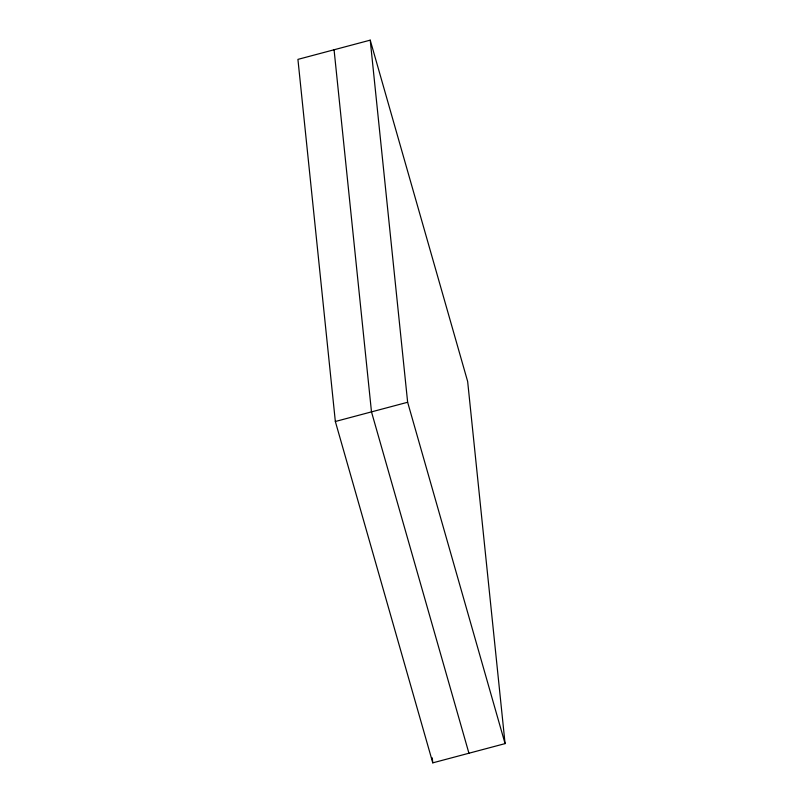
<?xml version="1.0" encoding="UTF-8"?>
<svg xmlns="http://www.w3.org/2000/svg" width="803" height="803" viewBox="0 0 803 803"><rect width="100%" height="100%" fill="white"/><g stroke="black" fill="none" stroke-linecap="round" stroke-linejoin="round"><path stroke-width="1.2" d="M370.223 40.15L297.923 59.382L335.343 421.495L432.777 762.85L505.077 743.618L467.657 381.505L370.223 40.15L407.643 402.263L505.077 743.618M335.343 421.495L407.643 402.263M468.932 753.234L371.488 411.879L334.068 49.766M432.265 757.871L432.777 762.85"/></g></svg>
